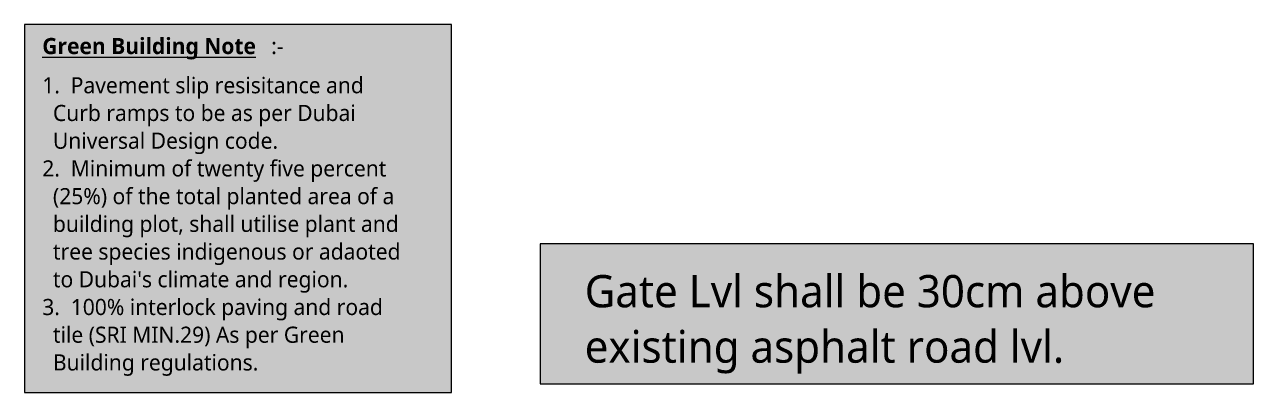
# Model space of a CAD drawing. Header units: millimetres. Extents: x -11775 to 1045055, y -409013 to 338495.
# Drawn here: x 12244 to 23660, y 1256 to 4680 of the extents above; entities that cross this region are included whole.
import ezdxf

# ---------------------------------------------------------------- set-up
doc = ezdxf.new("R2010")
doc.units = ezdxf.units.MM
for name, color, linetype, lineweight in [('A-DETL-GENF', 92, 'Continuous', 9), ('A-DETL-THIN', 151, 'Continuous', 9), ('G-ANNO-TEXT', 231, 'Continuous', 9)]:
    doc.layers.add(name, color=color, linetype=linetype, lineweight=lineweight)
doc.styles.add('Lucida Sans Unicode_3', font='l_10646.ttf', dxfattribs={"height": 150})
doc.styles.add('Lucida Sans Unicode_5', font='l_10646.ttf', dxfattribs={"height": 300})
doc.styles.add('Lucida Sans Unicode_B', font='', dxfattribs={"height": 150})
doc.styles.get('Lucida Sans Unicode_B').set_extended_font_data('Lucida Sans Unicode', bold=True)

msp = doc.modelspace()

# ---------------------------------------------------------------- hatches: boundary and pattern name
at = {"layer": 'A-DETL-GENF', "lineweight": 18}
msp.add_hatch(color=254, dxfattribs=at).paths.add_polyline_path([(16210.397, 1255.55), (16210.397, 4680.046), (12243.7, 4680.046), (12243.7, 1255.55)])
at = {"layer": 'A-DETL-GENF'}
msp.add_hatch(color=9, dxfattribs=at).paths.add_polyline_path([(23660.02, 1336.667), (23660.02, 2638.702), (17034.989, 2638.702), (17034.989, 1336.667)])

# ---------------------------------------------------------------- linework, layer by layer
at = {"layer": 'A-DETL-THIN', "lineweight": 18}
for p, q in [((16210.397, 4680.046), (12243.7, 4680.046)), ((12243.7, 4680.046), (12243.7, 1255.55)), ((16210.397, 1255.55), (16210.397, 4680.046)), ((12243.7, 1255.55), (16210.397, 1255.55))]:
    msp.add_line(p, q, dxfattribs=at)
at = {"layer": 'A-DETL-THIN'}
for p, q in [((23660.02, 2638.702), (17034.989, 2638.702)), ((17034.989, 2638.702), (17034.989, 1336.667)), ((23660.02, 1336.667), (23660.02, 2638.702)), ((17034.989, 1336.667), (23660.02, 1336.667))]:
    msp.add_line(p, q, dxfattribs=at)

# ---------------------------------------------------------------- texts
at = {"layer": 'G-ANNO-TEXT', "color": 7, "attachment_point": 1}
for s, insert, char_height, width, style in [('\\LGreen Building Note', (12407.959, 4554.822), 150, 2577.42531, 'Lucida Sans Unicode_B'), (':-', (14534.548, 4554.822), 150, 228.48094, 'Lucida Sans Unicode_3'), ('1.', (12407.959, 4189.939), 150, 320.7255, 'Lucida Sans Unicode_3'), ('Pavement slip resisitance and ', (12672.543, 4189.939), 150, 3763.92281, 'Lucida Sans Unicode_3'), ('Curb ramps to be as per Dubai ', (12507.178, 3931.971), 150, 3908.22656, 'Lucida Sans Unicode_3'), ('Universal Design code.', (12507.178, 3674.002), 150, 2841.98219, 'Lucida Sans Unicode_3'), ('Minimum of twenty five percent ', (12672.543, 3416.033), 150, 4044.51344, 'Lucida Sans Unicode_3'), ('2.', (12407.959, 3416.033), 150, 320.7255, 'Lucida Sans Unicode_3'), ('(25%) of the total planted area of a ', (12507.178, 3158.064), 150, 4381.22219, 'Lucida Sans Unicode_3'), ('building plot, shall utilise plant and ', (12507.178, 2900.096), 150, 4453.37406, 'Lucida Sans Unicode_3'), ('tree species indigenous or adaoted ', (12507.178, 2642.127), 150, 4453.37406, 'Lucida Sans Unicode_3'), ("to Dubai's climate and region. ", (12507.178, 2384.158), 150, 3824.04938, 'Lucida Sans Unicode_3'), ('Gate Lvl shall be 30cm above ', (17447.177, 2348.374), 300, 7415.60938, 'Lucida Sans Unicode_5'), ('3.', (12407.959, 2126.189), 150, 320.7255, 'Lucida Sans Unicode_3'), ('100% interlock paving and road ', (12672.543, 2126.189), 150, 4000.42063, 'Lucida Sans Unicode_3'), ('tile (SRI MIN.29) As per Green ', (12507.178, 1868.221), 150, 3747.88906, 'Lucida Sans Unicode_3'), ('existing asphalt road lvl.', (17447.177, 1832.437), 300, 6148.94313, 'Lucida Sans Unicode_5'), ('Building regulations.', (12507.178, 1610.252), 150, 2585.44219, 'Lucida Sans Unicode_3')]:
    msp.add_mtext(s, dxfattribs=dict(at, insert=insert, char_height=char_height, width=width, style=style))

doc.saveas('drawing.dxf')
